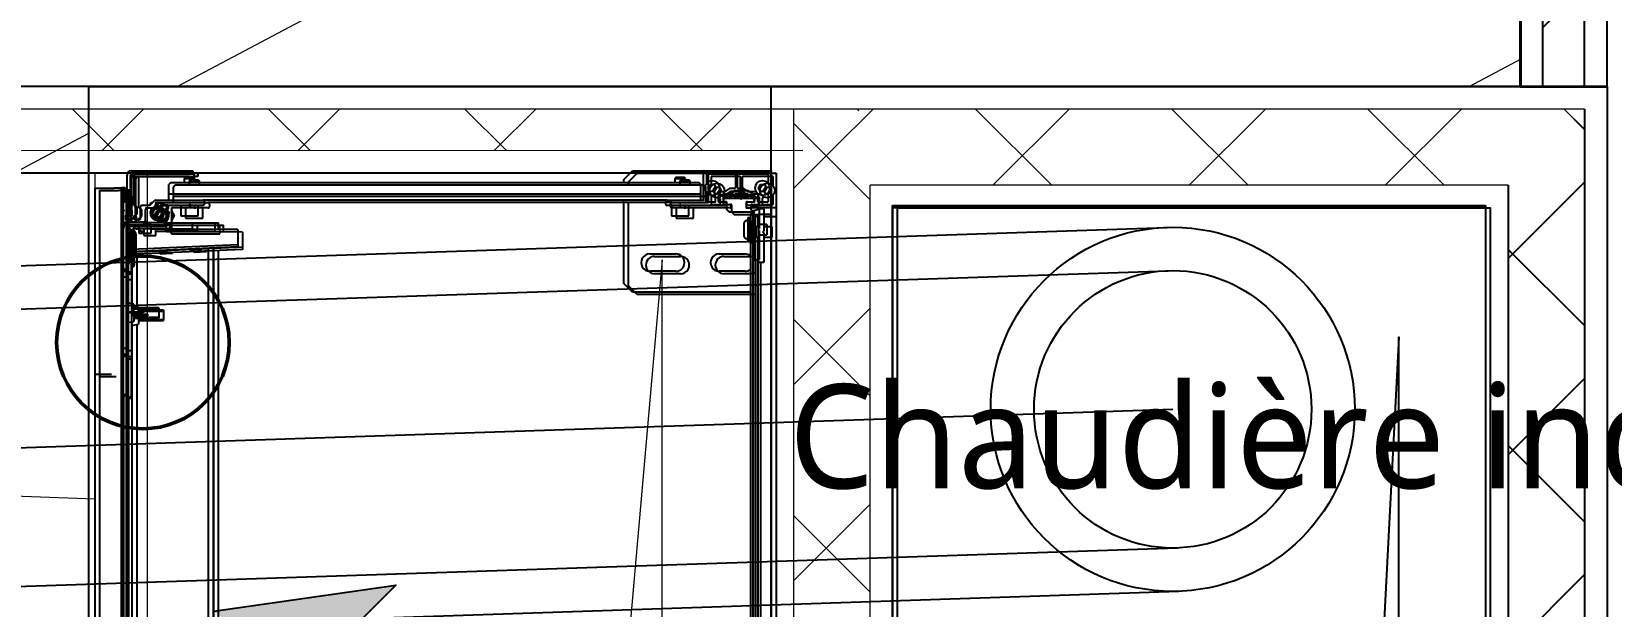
# Model space of a CAD drawing. Header units: millimetres. Extents: x 522027 to 600964, y -380282 to -298602.
# Drawn here: x 587264 to 588175, y -341481 to -341149 of the extents above; entities that cross this region are included whole.
import ezdxf

# ---------------------------------------------------------------- set-up
doc = ezdxf.new("R2010")
doc.units = ezdxf.units.MM
doc.layers.add('faux plafond', color=9, linetype='Continuous', lineweight=15)
doc.layers.add('prlm-ELEC-CFO', color=1, linetype='Continuous', lineweight=25)
for name, color, linetype in [('prlm-CHAUFF', 4, 'Continuous'), ('prlm-GT', 242, 'Continuous'), ('prlm-MOD', 64, 'Continuous')]:
    doc.layers.add(name, color=color, linetype=linetype)
doc.styles.add('prlm-chauff', font='trebucbi.ttf', dxfattribs={"height": 18})

# ---------------------------------------------------------------- blocks, each defined once
blk = doc.blocks.new('MTI900_Alu_390')
at = {"layer": 'prlm-MOD', "color": 1, "linetype": 'Continuous'}
for p, q in [((-4.475, 0), (-4.472, 0)), ((-4.475, -0.003), (-4.475, 0)), ((-4.472, 0), (-4.278, 0)), ((-4.278, 0), (-4.225, 0)), ((-4.225, 0), (4.225, 0)), ((-4.225, -0.07), (-4.225, 0)), ((-4.475, -0.387), (-4.475, -0.003)), ((-4.457, -0.191), (-4.457, -0.021)), ((-4.454, -0.018), (-4.4033, -0.018)), ((-4.395, -0.0385), (-4.375, -0.0269)), ((-4.395, -0.0615), (-4.395, -0.0385)), ((-4.375, -0.0731), (-4.395, -0.0615)), ((-4.375, -0.0269), (-4.355, -0.0385)), ((-4.355, -0.0615), (-4.375, -0.0731)), ((-4.355, -0.0385), (-4.355, -0.0615)), ((-4.353, -0.0864), (-4.353, -0.1286)), ((-4.3467, -0.018), (-4.296, -0.018)), ((-4.296, -0.077), (-4.3306, -0.077)), ((-4.293, -0.021), (-4.293, -0.074)), ((-4.275, -0.003), (-4.275, -0.137)), ((-4.27, -0.073), (-4.27, -0.0895)), ((-4.2698, -0.0905), (-4.2602, -0.1195)), ((-4.267, -0.07), (-4.14, -0.07)), ((-4.165, -0.025), (-4.105, -0.025)), ((-4.165, -0.025), (-4.165, -0.07)), ((-4.135, -0.075), (-4.14, -0.07)), ((-4.13, -0.07), (-4.135, -0.075)), ((-4.13, -0.07), (-3.963, -0.07)), ((-4.105, -0.07), (-4.105, -0.025)), ((-3.96, -0.073), (-3.96, -0.097)), ((-3.96, -0.09), (3.96, -0.09)), ((-4.373, -0.1605), (-4.373, -0.191)), ((-4.3535, -0.1303), (-4.3725, -0.1588)), ((-4.3377, -0.16), (-4.355, -0.19)), ((-4.355, -0.1659), (-4.355, -0.2341)), ((-4.3355, -0.1358), (-4.3545, -0.1642)), ((-4.33, -0.1677), (-4.3421, -0.1677)), ((-4.3377, -0.24), (-4.3377, -0.16)), ((-4.33, -0.16), (-4.3377, -0.16)), ((-4.335, -0.098), (-4.335, -0.1341)), ((-4.298, -0.095), (-4.332, -0.095)), ((-4.33, -0.195), (-4.33, -0.103)), ((-4.327, -0.1), (-4.298, -0.1)), ((-4.295, -0.137), (-4.295, -0.098)), ((-4.295, -0.137), (-4.295, -0.142)), ((-4.278, -0.14), (-4.292, -0.14)), ((-4.292, -0.145), (-4.263, -0.145)), ((-4.26, -0.142), (-4.26, -0.1205)), ((-4.235, -0.1), (-4.235, -0.24)), ((-3.963, -0.1), (-4.229, -0.1)), ((-4.225, -0.105), (-4.225, -0.1)), ((-4.225, -0.105), (-4.165, -0.105)), ((-4.225, -0.105), (-4.225, -0.12)), ((-4.225, -0.12), (-4.17, -0.12)), ((-4.203, -0.12), (-4.203, -0.125)), ((-4.203, -0.125), (-4.067, -0.125)), ((-4.203, -0.125), (-4.203, -0.135)), ((-4.203, -0.135), (-4.067, -0.135)), ((-4.165, -0.115), (-4.175, -0.125)), ((-4.1675, -0.158), (-4.1025, -0.158)), ((-4.165, -0.1), (-4.165, -0.115)), ((-4.105, -0.115), (-4.165, -0.115)), ((-4.105, -0.115), (-4.105, -0.1)), ((-4.105, -0.105), (4.105, -0.105)), ((-4.095, -0.125), (-4.105, -0.115)), ((-4.1, -0.12), (4.1, -0.12)), ((-4.067, -0.125), (-4.067, -0.12)), ((-4.067, -0.135), (-4.067, -0.125)), ((-3.995, -0.3), (-3.995, -0.15)), ((-3.895, -0.15), (-3.895, -0.3)), ((-3.775, -0.12), (-3.775, -0.8)), ((-4.457, -0.369), (-4.457, -0.209)), ((-4.376, -0.194), (-4.454, -0.194)), ((-4.454, -0.206), (-4.376, -0.206)), ((-4.373, -0.209), (-4.373, -0.2404)), ((-4.373, -0.2404), (-4.3535, -0.2697)), ((-4.355, -0.21), (-4.3377, -0.24)), ((-4.3545, -0.2358), (-4.335, -0.265)), ((-4.353, -0.2714), (-4.353, -0.3036)), ((-4.33, -0.2323), (-4.3421, -0.2323)), ((-4.3377, -0.24), (-4.33, -0.24)), ((-4.335, -0.265), (-4.335, -0.302)), ((-4.325, -0.2), (-4.33, -0.195)), ((-4.33, -0.205), (-4.325, -0.2)), ((-4.33, -0.297), (-4.33, -0.205)), ((-4.295, -0.258), (-4.295, -0.263)), ((-4.295, -0.302), (-4.295, -0.263)), ((-4.25, -0.255), (-4.292, -0.255)), ((-4.292, -0.26), (-4.278, -0.26)), ((-4.275, -0.263), (-4.275, -0.52)), ((-4.25, -0.255), (-4.235, -0.24)), ((-4.395, -0.3285), (-4.375, -0.3169)), ((-4.395, -0.3515), (-4.395, -0.3285)), ((-4.375, -0.3631), (-4.395, -0.3515)), ((-4.375, -0.3169), (-4.355, -0.3285)), ((-4.355, -0.3515), (-4.375, -0.3631)), ((-4.355, -0.3285), (-4.355, -0.3515)), ((-4.332, -0.305), (-4.298, -0.305)), ((-4.328, -0.323), (-4.296, -0.323)), ((-4.298, -0.3), (-4.327, -0.3)), ((-4.293, -0.326), (-4.293, -0.369)), ((-4.475, -0.8), (-4.475, -0.387)), ((-4.308, -0.39), (-4.472, -0.39)), ((-4.4033, -0.372), (-4.454, -0.372)), ((-4.395, -0.405), (-4.405, -0.415)), ((-4.405, -0.415), (-4.405, -3.465)), ((-4.34, -0.405), (-4.395, -0.405)), ((-4.296, -0.372), (-4.3467, -0.372)), ((-4.305, -0.405), (-4.34, -0.405)), ((-4.34, -0.405), (-4.34, -3.475)), ((-4.305, -0.6), (-4.305, -0.393)), ((-4.43, -0.495), (-4.435, -0.5)), ((-4.435, -0.5), (-4.435, -0.55)), ((-4.43, -0.555), (-4.43, -0.495)), ((-4.405, -0.495), (-4.43, -0.495)), ((-4.275, -0.52), (-4.2779, -0.5229)), ((-4.2779, -0.5271), (-4.275, -0.53)), ((-4.215, -0.475), (-4.275, -0.475)), ((-4.275, -0.53), (-4.275, -0.52)), ((-4.275, -0.53), (-4.275, -0.6)), ((-4.215, -0.575), (-4.215, -0.475)), ((-4.435, -0.55), (-4.43, -0.555)), ((-4.43, -0.555), (-4.405, -0.555)), ((-4.305, -0.6), (-4.305, -3.277)), ((-4.285, -0.61), (-4.295, -0.61)), ((-4.275, -0.575), (-4.215, -0.575)), ((-3.995, -0.7), (-3.995, -0.55)), ((-3.895, -0.55), (-3.895, -0.7)), ((-4.425, -0.85), (-4.475, -0.8)), ((-3.775, -0.8), (-3.825, -0.85)), ((-4.405, -0.85), (-4.425, -0.85)), ((-3.825, -0.85), (-4.305, -0.85)), ((-4.1351, -3.077), (-4.136, -3.497)), ((-4.1351, -3.077), (-4.05, -3.077)), ((-4.0221, -3.692), (-4.05, -3.077)), ((-4.05, -3.077), (-4.035, -3.077)), ((-4.035, -3.077), (-4.0071, -3.6913)), ((-4.175, -3.207), (-4.175, -3.187)), ((-4.1353, -3.187), (-4.175, -3.187)), ((-4.305, -3.5528), (-4.305, -3.277)), ((-4.295, -3.267), (-4.285, -3.267)), ((-4.275, -3.277), (-4.275, -3.3458)), ((-4.175, -3.337), (-4.175, -3.207)), ((-4.125, -3.207), (-4.175, -3.207)), ((-4.125, -3.487), (-4.125, -3.207)), ((-0.2775, -3.215), (-4.0287, -3.215)), ((-0.2775, -3.245), (-4.0274, -3.245)), ((-4.475, -3.355), (-4.475, -3.335)), ((-4.475, -3.335), (-4.455, -3.335)), ((-4.475, -3.69), (-4.475, -3.355)), ((-4.455, -3.355), (-4.475, -3.355)), ((-4.455, -3.335), (-4.455, -3.355)), ((-4.455, -3.69), (-4.455, -3.355)), ((-4.43, -3.325), (-4.435, -3.33)), ((-4.435, -3.33), (-4.435, -3.38)), ((-4.43, -3.385), (-4.43, -3.325)), ((-4.405, -3.325), (-4.43, -3.325)), ((-4.2759, -3.3479), (-4.2779, -3.3499)), ((-4.2779, -3.3541), (-4.2759, -3.3561)), ((-4.215, -3.305), (-4.275, -3.305)), ((-4.275, -3.3582), (-4.275, -3.3458)), ((-4.275, -3.3582), (-4.275, -3.484)), ((-4.215, -3.405), (-4.215, -3.305)), ((-4.175, -3.487), (-4.175, -3.337)), ((-4.14, -3.337), (-4.175, -3.337)), ((-4.14, -3.487), (-4.14, -3.337)), ((-4.0205, -3.2854), (-4.0255, -3.2857)), ((-4.0223, -3.3558), (-4.0173, -3.3556)), ((-4.0205, -3.2854), (-4.0173, -3.3556)), ((-4.435, -3.38), (-4.43, -3.385)), ((-4.43, -3.385), (-4.405, -3.385)), ((-4.275, -3.405), (-4.215, -3.405)), ((-4.405, -3.465), (-4.395, -3.475)), ((-4.34, -3.475), (-4.395, -3.475)), ((-4.305, -3.475), (-4.34, -3.475)), ((-4.29, -3.5066), (-4.2854, -3.504)), ((-4.29, -3.507), (-4.29, -3.549)), ((-4.274, -3.504), (-4.287, -3.504)), ((-4.287, -3.552), (-4.282, -3.552)), ((-4.279, -3.549), (-4.279, -3.545)), ((-4.276, -3.542), (-4.2729, -3.542)), ((-4.272, -3.487), (-4.178, -3.487)), ((-4.271, -3.518), (-4.271, -3.507)), ((-4.2657, -3.521), (-4.268, -3.521)), ((-4.24, -3.4778), (-4.23, -3.472)), ((-4.23, -3.472), (-4.22, -3.4778)), ((-4.195, -3.5614), (-4.195, -3.5226)), ((-4.175, -3.49), (-4.175, -3.487)), ((-4.175, -3.487), (-4.155, -3.487)), ((-4.175, -3.49), (-4.175, -3.6008)), ((-4.155, -3.497), (-4.175, -3.497)), ((-4.14, -3.487), (-4.155, -3.487)), ((-4.155, -3.487), (-4.155, -3.497)), ((-4.155, -3.702), (-4.155, -3.497)), ((-4.125, -3.487), (-4.14, -3.487)), ((-4.14, -3.577), (-4.14, -3.487)), ((-4.136, -3.497), (-4.14, -3.4972)), ((-4.0116, -3.4816), (-4.0166, -3.4819)), ((-4.0134, -3.552), (-4.0084, -3.5518)), ((-4.0116, -3.4816), (-4.0084, -3.5518)), ((-3.685, -3.532), (-3.625, -3.532)), ((-3.685, -3.532), (-3.685, -3.677)), ((-3.6789, -3.677), (-3.6789, -3.532)), ((-3.6311, -3.677), (-3.6311, -3.532)), ((-3.625, -3.677), (-3.625, -3.532)), ((-4.2769, -3.5821), (-4.3041, -3.5549)), ((-4.2906, -3.577), (-4.2906, -3.5684)), ((-4.2806, -3.5828), (-4.2906, -3.577)), ((-4.276, -3.627), (-4.276, -3.5842)), ((-4.198, -3.637), (-4.266, -3.637)), ((-4.195, -3.674), (-4.195, -3.64)), ((-4.1759, -3.6029), (-4.1829, -3.6099)), ((-4.1829, -3.6141), (-4.1759, -3.6211)), ((-4.175, -3.6232), (-4.175, -3.6008)), ((-4.175, -3.6232), (-4.175, -3.734)), ((-4.115, -3.577), (-4.155, -3.577)), ((-4.115, -3.647), (-4.115, -3.577)), ((-3.66, -3.6225), (-3.655, -3.6225)), ((-3.66, -3.6225), (-3.66, -3.6361)), ((-3.66, -3.6361), (-3.655, -3.6361)), ((-3.66, -3.6361), (-3.66, -3.717)), ((-3.655, -3.6225), (-3.655, -3.6361)), ((-3.655, -3.6361), (-3.655, -3.717)), ((-4.455, -3.682), (-4.455, -3.68)), ((-4.452, -3.677), (-4.2791, -3.677)), ((-4.215, -3.695), (-4.45, -3.695)), ((-4.215, -3.715), (-4.45, -3.715)), ((-4.2855, -3.692), (-4.445, -3.692)), ((-4.378, -3.747), (-4.378, -3.727)), ((-4.378, -3.727), (-4.298, -3.727)), ((-4.345, -3.724), (-4.345, -3.718)), ((-4.342, -3.715), (-4.2885, -3.715)), ((-4.298, -3.727), (-4.342, -3.727)), ((-4.298, -3.727), (-4.298, -3.737)), ((-4.295, -3.734), (-4.295, -3.73)), ((-4.2653, -3.69), (-4.2827, -3.69)), ((-4.2826, -3.72), (-4.2654, -3.72)), ((-4.2766, -3.6757), (-4.2679, -3.6633)), ((-4.2651, -3.7161), (-4.269, -3.72)), ((-4.2654, -3.662), (-4.2246, -3.662)), ((-4.2618, -3.7161), (-4.2651, -3.7161)), ((-4.263, -3.657), (-4.265, -3.659)), ((-4.225, -3.659), (-4.265, -3.659)), ((-4.265, -3.659), (-4.265, -3.662)), ((-4.265, -3.69), (-4.265, -3.695)), ((-4.227, -3.657), (-4.263, -3.657)), ((-4.2521, -3.692), (-4.2625, -3.692)), ((-4.2607, -3.657), (-4.2607, -3.662)), ((-4.2607, -3.69), (-4.2607, -3.695)), ((-4.2595, -3.715), (-4.231, -3.715)), ((-4.2471, -3.6871), (-4.2521, -3.692)), ((-4.2471, -3.7321), (-4.2521, -3.737)), ((-4.2414, -3.7335), (-4.2486, -3.7335)), ((-4.2379, -3.692), (-4.2429, -3.6871)), ((-4.2379, -3.737), (-4.2429, -3.7321)), ((-4.228, -3.692), (-4.2379, -3.692)), ((-4.2293, -3.657), (-4.2293, -3.662)), ((-4.2293, -3.69), (-4.2293, -3.695)), ((-4.2249, -3.7161), (-4.2287, -3.7161)), ((-4.225, -3.659), (-4.227, -3.657)), ((-4.2252, -3.69), (-4.198, -3.69)), ((-4.2251, -3.72), (-4.215, -3.72)), ((-4.225, -3.662), (-4.225, -3.659)), ((-4.225, -3.695), (-4.225, -3.69)), ((-4.221, -3.72), (-4.2249, -3.7161)), ((-4.2221, -3.6633), (-4.2134, -3.6757)), ((-4.215, -3.715), (-4.215, -3.695)), ((-4.215, -3.695), (-4.195, -3.695)), ((-4.195, -3.715), (-4.215, -3.715)), ((-4.215, -3.72), (-4.215, -3.722)), ((-4.212, -3.725), (-4.198, -3.725)), ((-4.2109, -3.677), (-4.198, -3.677)), ((-4.195, -3.722), (-4.195, -3.693)), ((-4.175, -3.737), (-4.175, -3.734)), ((-4.165, -3.737), (-4.165, -3.7265)), ((-4.155, -3.647), (-4.115, -3.647)), ((-4.14, -3.6567), (-4.14, -3.647)), ((-3.9067, -3.717), (-4.14, -3.717)), ((-4.135, -3.717), (-4.135, -3.712)), ((-4.105, -3.712), (-4.135, -3.712)), ((-4.125, -3.692), (-4.0221, -3.692)), ((-4.125, -3.702), (-4.125, -3.692)), ((-4.125, -3.702), (-4.105, -3.702)), ((-4.105, -3.702), (-3.965, -3.702)), ((-4.105, -3.702), (-4.105, -3.712)), ((-4.105, -3.712), (-4.105, -3.717)), ((-3.965, -3.712), (-4.105, -3.712)), ((-4.0071, -3.6913), (-4.0221, -3.692)), ((-4.022, -3.6925), (-4.0221, -3.692)), ((-3.7066, -3.685), (-4.0074, -3.685)), ((-4.0071, -3.6913), (-4.007, -3.6925)), ((-3.965, -3.702), (-3.945, -3.702)), ((-3.965, -3.702), (-3.965, -3.712)), ((-3.965, -3.717), (-3.965, -3.712)), ((-3.935, -3.712), (-3.965, -3.712)), ((-3.935, -3.712), (-3.935, -3.717)), ((-3.935, -3.715), (-3.7126, -3.715)), ((-3.9067, -3.737), (-3.9067, -3.717)), ((-3.9067, -3.717), (-3.8932, -3.717)), ((-3.8932, -3.717), (-3.86, -3.717)), ((-3.8932, -3.717), (-3.8932, -3.737)), ((-3.86, -3.717), (-3.45, -3.717)), ((-3.86, -3.717), (-3.86, -3.737)), ((-3.705, -3.677), (-3.713, -3.717)), ((-3.66, -3.677), (-3.705, -3.677)), ((-3.655, -3.677), (-3.605, -3.677)), ((-3.597, -3.717), (-3.605, -3.677)), ((-0.26, -3.685), (-3.6034, -3.685)), ((-3.5974, -3.715), (-0.25, -3.715)), ((-3.45, -3.717), (-3.45, -3.737)), ((-3.45, -3.717), (-3.4168, -3.717)), ((-3.4168, -3.737), (-3.4168, -3.717)), ((-3.4168, -3.717), (-3.4033, -3.717)), ((-3.185, -3.717), (-3.4033, -3.717)), ((-3.4033, -3.717), (-3.4033, -3.737)), ((-3.185, -3.717), (-3.175, -3.717)), ((-3.185, -3.737), (-3.185, -3.717)), ((-3.175, -3.717), (-3.175, -3.737)), ((-3.175, -3.735), (-0.2433, -3.735)), ((-4.375, -3.747), (-4.378, -3.747)), ((-4.375, -3.737), (4.375, -3.737)), ((-4.375, -3.747), (-4.375, -3.737)), ((4.375, -3.747), (-4.375, -3.747)), ((-4.375, -3.747), (-4.375, -3.792)), ((-4.375, -3.902), (-4.375, -3.792)), ((-4.375, -3.902), (4.375, -3.902))]:
    blk.add_line(p, q, dxfattribs=at)
at = {"layer": 'prlm-MOD', "color": 1, "ltscale": 50}
blk.add_lwpolyline([(-3.3, -3.8058), (-3.3, -3.902)], dxfattribs=at)
at = {"layer": 'prlm-MOD', "color": 1, "linetype": 'Continuous'}
for centre, radius in [((-4.375, -0.05), 0.0425), ((-4.375, -0.34), 0.0425), ((-4.23, -3.542), 0.035), ((-4.23, -3.542), 0.03), ((-4.23, -3.542), 0.025)]:
    blk.add_circle(centre, radius, dxfattribs=at)
for centre, radius, start, end in [((-4.472, -0.003), 0.003, 90, 180), ((-4.278, -0.003), 0.003, 0, 90), ((-4.454, -0.021), 0.003, 90, 180), ((-4.4033, -0.021), 0.003, 84.51824, 90), ((-4.3467, -0.021), 0.003, 90, 95.48174), ((-4.3306, -0.067), 0.01, 213.6525, 270), ((-4.296, -0.021), 0.003, 0, 90), ((-4.296, -0.074), 0.003, 270, 0), ((-4.267, -0.073), 0.003, 90, 180), ((-4.267, -0.0895), 0.003, 180, 198.43495), ((-3.963, -0.073), 0.003, 0, 90), ((-4.37, -0.1605), 0.003, 146.30993, 180), ((-4.352, -0.1659), 0.003, 146.30993, 180), ((-4.356, -0.1286), 0.003, 326.30993, 0), ((-4.338, -0.1341), 0.003, 326.30993, 0), ((-4.332, -0.098), 0.003, 90, 180), ((-4.327, -0.103), 0.003, 90, 180), ((-4.298, -0.098), 0.003, 0, 90), ((-4.298, -0.103), 0.003, 0, 90), ((-4.292, -0.137), 0.003, 180, 270), ((-4.292, -0.142), 0.003, 180, 270), ((-4.278, -0.137), 0.003, 270, 0), ((-4.263, -0.142), 0.003, 270, 0), ((-4.263, -0.1205), 0.003, 0, 18.43495), ((-4.232, -0.1), 0.003, 0, 180), ((-4.1675, -0.138), 0.02, 171.37307, 270), ((-4.1675, -0.133), 0.02, 185.73917, 187.18076), ((-4.1025, -0.138), 0.02, 270, 8.62693), ((-4.1025, -0.133), 0.02, 352.81924, 354.26083), ((-3.945, -0.15), 0.05, 143.1301, 180), ((-3.963, -0.097), 0.003, 270, 0), ((-3.945, -0.15), 0.05, 0, 36.8699), ((-4.454, -0.191), 0.003, 180, 270), ((-4.454, -0.209), 0.003, 90, 180), ((-4.376, -0.191), 0.003, 270, 0), ((-4.376, -0.209), 0.003, 0, 90), ((-4.352, -0.2341), 0.003, 180, 213.69007), ((-4.356, -0.2714), 0.003, 0, 33.69007), ((-4.292, -0.258), 0.003, 90, 180), ((-4.292, -0.263), 0.003, 90, 180), ((-4.278, -0.263), 0.003, 0, 90), ((-4.332, -0.302), 0.003, 180, 270), ((-4.328, -0.333), 0.01, 90, 133.85099), ((-4.327, -0.297), 0.003, 180, 270), ((-4.298, -0.297), 0.003, 270, 0), ((-4.298, -0.302), 0.003, 270, 0), ((-4.296, -0.326), 0.003, 0, 90), ((-3.945, -0.3), 0.05, 180, 0), ((-4.472, -0.387), 0.003, 180, 270), ((-4.454, -0.369), 0.003, 180, 270), ((-4.4033, -0.369), 0.003, 270, 275.48179), ((-4.3467, -0.369), 0.003, 264.51823, 270), ((-4.308, -0.393), 0.003, 0, 90), ((-4.296, -0.369), 0.003, 270, 0), ((-4.2758, -0.525), 0.003, 135, 225), ((-3.945, -0.55), 0.05, 0, 180), ((-4.295, -0.6), 0.01, 180, 270), ((-4.285, -0.6), 0.01, 270, 0), ((-3.945, -0.7), 0.05, 180, 0), ((-4.295, -3.277), 0.01, 90, 180), ((-4.285, -3.277), 0.01, 0, 90), ((-4.2758, -3.352), 0.003, 135, 225), ((-4.278, -3.3458), 0.003, 315, 0), ((-4.278, -3.3582), 0.003, 0, 45), ((-4.302, -3.5528), 0.003, 180, 225), ((-4.287, -3.507), 0.003, 90, 180), ((-4.23, -3.542), 0.06, 140.70352, 188.509), ((-4.23, -3.542), 0.065, 144.22418, 157.38014), ((-4.287, -3.549), 0.003, 180, 270), ((-4.282, -3.549), 0.003, 270, 0), ((-4.276, -3.545), 0.003, 90, 180), ((-4.272, -3.484), 0.003, 180, 270), ((-4.274, -3.507), 0.003, 0, 90), ((-4.2729, -3.545), 0.003, 4.00063, 90), ((-4.268, -3.518), 0.003, 180, 270), ((-4.23, -3.542), 0.04, 146.07277, 184.00063), ((-4.23, -3.542), 0.04, 184.00063, 146.07277), ((-4.2657, -3.518), 0.003, 270, 326.07277), ((-4.23, -3.542), 0.065, 57.79577, 122.20423), ((-4.23, -3.542), 0.06, 66.44354, 113.55646), ((-4.178, -3.49), 0.003, 0, 90), ((-4.23, -3.542), 0.065, 206.16198, 224.95254), ((-4.279, -3.5842), 0.003, 0, 45), ((-4.266, -3.627), 0.01, 180, 270), ((-4.198, -3.64), 0.003, 0, 90), ((-4.1808, -3.612), 0.003, 135, 225), ((-4.178, -3.6008), 0.003, 315, 0), ((-4.178, -3.6232), 0.003, 0, 45), ((-4.45, -3.69), 0.025, 180, 270), ((-4.452, -3.68), 0.003, 90, 180), ((-4.445, -3.682), 0.01, 180, 270), ((-4.45, -3.69), 0.005, 180, 270), ((-4.342, -3.718), 0.003, 90, 180), ((-4.342, -3.724), 0.003, 180, 270), ((-4.298, -3.73), 0.003, 0, 90), ((-4.292, -3.734), 0.003, 180, 270), ((-4.2885, -3.718), 0.003, 9.59407, 90), ((-4.2827, -3.693), 0.003, 90, 160.52878), ((-4.2826, -3.717), 0.003, 189.59407, 270), ((-4.2791, -3.674), 0.003, 270, 325.00798), ((-4.2654, -3.665), 0.003, 90, 145.00798), ((-4.2654, -3.717), 0.003, 270, 350.40593), ((-4.2653, -3.693), 0.003, 19.47122, 90), ((-4.275, -3.715), 0.01, 353.93882, 0), ((-4.2595, -3.718), 0.003, 90, 170.40593), ((-4.245, -3.6892), 0.003, 45, 135), ((-4.245, -3.7342), 0.003, 45, 135), ((-4.231, -3.718), 0.003, 9.59407, 90), ((-4.2252, -3.693), 0.003, 90, 160.52878), ((-4.2251, -3.717), 0.003, 189.59407, 270), ((-4.215, -3.715), 0.01, 180, 186.06118), ((-4.2246, -3.665), 0.003, 34.99202, 90), ((-4.212, -3.722), 0.003, 180, 270), ((-4.2109, -3.674), 0.003, 214.99202, 270), ((-4.198, -3.674), 0.003, 270, 0), ((-4.198, -3.693), 0.003, 0, 90), ((-4.198, -3.722), 0.003, 270, 0), ((-4.178, -3.734), 0.003, 270, 0), ((-4.14, -3.702), 0.035, 180, 270), ((-4.1151, -3.7104), 0.05, 129.88406, 142.91394), ((-4.14, -3.702), 0.015, 180, 270), ((-4.16, -3.6567), 0.02, 309.88406, 0), ((-4.125, -3.712), 0.02, 90, 192.41205), ((-4.125, -3.712), 0.01, 90, 180), ((-3.997, -3.692), 0.01, 182.60256, 270), ((-3.945, -3.712), 0.01, 0, 90)]:
    blk.add_arc(centre, radius, start, end, dxfattribs=at)
for centre, major_axis, ratio, start_param, end_param in [((-4.022, -3.6931), (0.015, 0.0007), 0.045361, 0, 1.568734), ((-3.997, -3.692), (0.025, 0), 0.4, 3.187016, 4.712389)]:
    blk.add_ellipse(centre, major_axis=major_axis, ratio=ratio, start_param=start_param, end_param=end_param, dxfattribs=at)
blk = doc.blocks.new('xi.uta')
at = {"layer": 'prlm-ELEC-CFO', "lineweight": 5}
blk.add_hatch(color=0, dxfattribs=at).paths.add_polyline_path([(-3, 6), (-0.103, 3.699), (0, 0), (7.5, 7.5)])
at = {"layer": 'prlm-ELEC-CFO', "color": 0}
for points in [[(-3, 6), (7.5, 7.5), (0, 0)], [(0.955, 4.227), (-7.5, 0), (7.5, -5.5), (-7.5, -5.5), (-7.5, -7.5), (7.5, -7.5)]]:
    blk.add_lwpolyline(points, dxfattribs=at)

msp = doc.modelspace()

# ---------------------------------------------------------------- hatches: boundary and pattern name
h = msp.add_hatch()
h.set_pattern_fill('02_ISOLANT', color=256, scale=10, angle=89.99999, style=0, pattern_type=2)
h.set_pattern_definition([(134.999993, (505019.33, 142779.7), (-56.568549, -56.568536), []), (224.999993, (505019.33, 142779.7), (-56.568536, 56.568549), [])])
h.paths.add_polyline_path([(588135.87, -341181.04), (588159.87, -341181.04), (588159.87, -340510.62), (588135.87, -340510.62)])
at = {"linetype": 'Continuous', "lineweight": 5, "true_color": 0x808080}
h = msp.add_hatch(dxfattribs=at)
h.set_pattern_fill('02_ISOLANT', color=8, scale=10, angle=-179.99548, style=0, pattern_type=2)
h.set_pattern_definition([(225.004523, (505019.33, 142779.7), (56.573008, -56.564077), []), (315.004523, (505019.33, 142779.7), (-56.564077, -56.573008), [])])
h.paths.add_polyline_path([(587709.07, -341217.71), (587742.67, -341193.71), (585944.87, -341193.85), (585968.87, -341217.85)])
h = msp.add_hatch(dxfattribs=at)
h.set_pattern_fill('02_ISOLANT', color=8, scale=10, angle=-180.00001, style=0, pattern_type=2)
h.set_pattern_definition([(224.999993, (505019.33, 142779.7), (56.568536, -56.568549), []), (314.999993, (505019.33, 142779.7), (-56.568549, -56.568536), [])])
h.paths.add_polyline_path([(588115.87, -341237.71), (588159.87, -341193.71), (587703.87, -341193.71), (587747.87, -341237.71)])
h = msp.add_hatch(dxfattribs=at)
h.set_pattern_fill('02_ISOLANT', color=8, scale=10, angle=89.99999, style=0, pattern_type=2)
h.set_pattern_definition([(134.999993, (505019.33, 142779.7), (-56.568549, -56.568536), []), (224.999993, (505019.33, 142779.7), (-56.568536, 56.568549), [])])
h.paths.add_polyline_path([(587703.87, -342138.68), (587747.87, -342182.68), (587747.87, -341237.71), (587703.87, -341193.71)])
h = msp.add_hatch()
h.set_pattern_fill('02_ISOLANT', color=256, scale=10, angle=-90.00001, style=0, pattern_type=2)
h.set_pattern_definition([(314.999993, (505019.33, 142779.7), (56.568549, 56.568536), []), (44.999993, (505019.33, 142779.7), (56.568536, -56.568549), [])])
h.paths.add_polyline_path([(588159.87, -341193.71), (588115.87, -341237.71), (588115.87, -343326.17), (588159.87, -343282.17)])
h = msp.add_hatch(dxfattribs=at)
h.set_pattern_fill('02_ISOLANT', color=8, scale=10, angle=-90.00001, style=0, pattern_type=2)
h.set_pattern_definition([(314.999993, (505019.33, 142779.7), (56.568549, 56.568536), []), (44.999993, (505019.33, 142779.7), (56.568536, -56.568549), [])])
h.paths.add_polyline_path([(588159.87, -341193.71), (588115.87, -341237.71), (588115.87, -342645.68), (588159.87, -342645.68)])
at = {"layer": 'faux plafond'}
h = msp.add_hatch(dxfattribs=at)
h.set_pattern_fill('BA 13', color=9, scale=10, angle=-10.7236, style=0, pattern_type=2)
h.set_pattern_definition([(207.93621, (505019.33, 142779.7), (-142.2261, 319.79952), [])])
h.paths.add_polyline_path([(584443.93, -340053.62), (582793.58, -340053.61), (582793.97, -340873.61), (582243.98, -340875.11), (582243.62, -342635.82), (587297.22, -342635.82), (587297.22, -341180.71), (588123.45, -341180.71), (588123.45, -340510.62), (584494.4, -340510.59), (584493.95, -341011.53), (584444.55, -341011.52)])
h.paths.add_polyline_path([(584444.01, -341981.19), (584443.98, -341881.52), (584494.03, -341881.53), (584493.97, -341981.21)])
h.paths.add_polyline_path([(585931.87, -340510.63), (585932.02, -341679.18), (585981.71, -341679.18), (585981.55, -340510.63)])

# ---------------------------------------------------------------- linework, layer by layer
for p, q in [((588122.87, -341181.04), (588122.87, -340510.62)), ((588122.87, -341181.04), (588122.87, -340510.62)), ((588135.87, -341181.04), (588135.87, -340510.62)), ((588135.87, -341181.04), (588135.87, -340510.62)), ((588159.87, -341181.04), (588159.87, -340510.62)), ((588159.87, -341181.04), (588159.87, -340510.62)), ((588172.87, -341181.04), (588172.87, -340510.62)), ((588172.87, -341181.04), (588122.87, -341181.04)), ((588172.87, -341180.71), (588172.87, -343269.17)), ((588172.87, -341180.71), (588172.87, -343269.17)), ((588159.87, -341193.71), (588159.87, -343282.17)), ((588159.87, -341193.71), (588159.87, -343282.17)), ((588115.87, -341237.71), (588115.87, -343326.17)), ((588115.87, -341237.71), (588115.87, -343326.17)), ((588102.87, -341250.71), (588102.87, -343339.17))]:
    msp.add_line(p, q)
at = {"color": 7, "linetype": 'Continuous', "lineweight": 25}
for p, q in [((587760.87, -341180.71), (585931.87, -341180.85)), ((588172.87, -341180.71), (587690.87, -341180.71)), ((587690.87, -342125.68), (587690.87, -341180.71)), ((588172.87, -341180.71), (588172.87, -342645.68)), ((587690.87, -341230.71), (585981.87, -341230.85)), ((588102.87, -341250.71), (587760.87, -341250.71)), ((587760.87, -342195.68), (587760.87, -341250.71)), ((588102.87, -341250.71), (588102.87, -342645.68))]:
    msp.add_line(p, q, dxfattribs=at)
at = {"color": 7, "linetype": 'Continuous', "lineweight": 5}
for p, q in [((587690.87, -342125.68), (587690.87, -341180.71)), ((588172.87, -341180.71), (588010.96, -341180.71)), ((588172.87, -342645.68), (588172.87, -341180.71)), ((588172.87, -341180.71), (588172.87, -342645.68)), ((587742.67, -341193.71), (585944.87, -341193.85)), ((587742.67, -341193.71), (585944.87, -341193.85)), ((588159.87, -341193.71), (587703.87, -341193.71)), ((588159.87, -341193.71), (587703.87, -341193.71)), ((587703.87, -342138.68), (587703.87, -341193.71)), ((587703.87, -342138.68), (587703.87, -341193.71)), ((588159.87, -341193.71), (588159.87, -342645.68)), ((588159.87, -341193.71), (588159.87, -342645.68)), ((587709.07, -341217.71), (585968.87, -341217.85)), ((587709.07, -341217.71), (585968.87, -341217.85)), ((587690.87, -341230.71), (585981.87, -341230.85)), ((588115.87, -341237.71), (587747.87, -341237.71)), ((588115.87, -341237.71), (587747.87, -341237.71)), ((587747.87, -342182.68), (587747.87, -341237.71)), ((587747.87, -342182.68), (587747.87, -341237.71)), ((588115.87, -341237.71), (588115.87, -342645.68)), ((588115.87, -341237.71), (588115.87, -342645.68)), ((588102.87, -341250.71), (587760.87, -341250.71)), ((588102.87, -341250.71), (588010.96, -341250.71)), ((588102.87, -342645.68), (588102.87, -341250.71))]:
    msp.add_line(p, q, dxfattribs=at)
at = {"ltscale": 50.8, "flags": 128}
msp.add_lwpolyline([(584443.93, -340053.62), (582793.58, -340053.61), (582793.97, -340873.61), (582243.98, -340875.11), (582243.62, -342635.82), (587297.22, -342635.82), (587297.22, -341180.71), (588123.45, -341180.71), (588123.45, -340510.62), (584494.4, -340510.59), (584493.95, -341011.53), (584444.55, -341011.52)], close=True, dxfattribs=at)
at = {"color": 7, "linetype": 'Continuous', "lineweight": 13, "flags": 128}
for points in [[(587300.87, -341230.71), (587330.87, -341230.71), (587330.87, -342125.68), (587300.87, -342125.68)], [(587395.15, -342075.68), (587627.88, -342075.68), (587627.88, -341280.71), (587564.41, -342002.68)]]:
    msp.add_lwpolyline(points, close=True, dxfattribs=at)
at = {"flags": 128}
msp.add_lwpolyline([(587609.28, -343181.92), (588052.87, -343181.92), (588052.87, -341325.31), (587961.7, -343081.22)], close=True, dxfattribs=at)
at = {"color": 7, "linetype": 'Continuous', "lineweight": 13, "flags": 128}
msp.add_lwpolyline([(587300.9, -341755.82), (587300.76, -341418.72), (586992.46, -341407.45, 0.116334), (586865.67, -341432.8, 0.116144), (586763.6, -341512.05, 0.147727), (586740.83, -341587.55, 0.147725), (586763.62, -341662.87), (586763.67, -341662.95, 0.11673), (586865.8, -341742.1, 0.115952), (586992.61, -341767.45)], format="xyb", close=True, dxfattribs=at)
at = {"layer": 'prlm-CHAUFF'}
for p, q in [((585655.31, -341337.33), (587918.92, -341261.96)), ((585656.14, -341362.32), (587919.75, -341286.94)), ((585658.8, -341442.27), (587922.41, -341366.9)), ((585661.46, -341522.23), (587925.08, -341446.86)), ((585662.3, -341547.22), (587925.91, -341471.84))]:
    msp.add_line(p, q, dxfattribs=at)
for radius in [105, 80]:
    msp.add_circle((587922.41, -341366.9), radius, dxfattribs=at)
at = {"layer": 'prlm-ELEC-CFO', "lineweight": 50}
msp.add_circle((587328.42, -341328.35), 49.76, dxfattribs=at)
at = {"layer": 'prlm-GT'}
for p, q in [((587760.8, -341249.28), (588102.8, -341249.28)), ((587760.8, -342194.24), (587760.8, -341249.28)), ((588102.8, -341249.28), (588102.8, -343337.74))]:
    msp.add_line(p, q, dxfattribs=at)
msp.add_lwpolyline([(587763.57, -341250.71), (588105.57, -341250.71), (588105.57, -343339.17), (587496.98, -343339.17), (587496.98, -342629.17), (587373.57, -342629.16), (587373.57, -342195.67), (587763.57, -342195.67)], close=True, dxfattribs=at)
at = {"layer": 'prlm-MOD'}
for p, q in [((587321.8, -341229.28), (587355.3, -341229.28)), ((587321.8, -341231.28), (587355.3, -341231.28)), ((587322.6, -341231.28), (587322.8, -341231.28)), ((587323.1, -341231.58), (587323.1, -341248.87)), ((587355.3, -341231.28), (587355.3, -341229.28)), ((587355.3, -341229.28), (587357.3, -341229.28)), ((587357.3, -341231.28), (587355.3, -341231.28)), ((587357.3, -341229.28), (587357.3, -341231.28)), ((587605.8, -341234.28), (587610.8, -341229.28)), ((587610.8, -341229.28), (587652.1, -341229.28)), ((587651.8, -341245.98), (587651.8, -341229.58)), ((587652.1, -341229.28), (587690.5, -341229.28)), ((587653.6, -341236.45), (587653.6, -341231.38)), ((587653.9, -341231.08), (587669.9, -341231.08)), ((587670.2, -341231.38), (587670.2, -341239.18)), ((587671.4, -341239.18), (587671.4, -341231.38)), ((587671.7, -341231.08), (587688.7, -341231.08)), ((587689, -341231.38), (587689, -341236.45)), ((587690.5, -341229.28), (587690.8, -341229.28)), ((587690.8, -341229.28), (587690.8, -341229.58)), ((587690.8, -341229.58), (587690.8, -341248.98)), ((587300.6, -341239.28), (587311.6, -341239.28)), ((587300.6, -341239.28), (587300.6, -342114.28)), ((587316.1, -341239.28), (587311.6, -341239.28)), ((587316.1, -341238.98), (587318.1, -341238.98)), ((587316.1, -341239.28), (587316.1, -341238.98)), ((587316.1, -341239.28), (587317.1, -341239.28)), ((587316.1, -342114.28), (587316.1, -341239.28)), ((587317.1, -341239.28), (587317.1, -342114.28)), ((587318.1, -341238.98), (587318.1, -341246.98)), ((587319.3, -341255.28), (587319.3, -341231.78)), ((587321.3, -341255.28), (587321.3, -341231.78)), ((587321.6, -341248.23), (587321.6, -341232.28)), ((587344.3, -341236.28), (587343.3, -341237.28)), ((587343.3, -341242.78), (587343.3, -341237.28)), ((587649.3, -341236.28), (587344.3, -341236.28)), ((587352.8, -341233.28), (587352.3, -341233.78)), ((587352.3, -341233.78), (587358.31, -341233.78)), ((587352.3, -341233.78), (587352.3, -341236.28)), ((587357.81, -341233.28), (587352.8, -341233.28)), ((587358.31, -341233.78), (587357.81, -341233.28)), ((587358.31, -341236.28), (587358.31, -341233.78)), ((587605.8, -341236.28), (587605.8, -341234.28)), ((587635.8, -341233.28), (587635.3, -341233.78)), ((587635.3, -341233.78), (587641.31, -341233.78)), ((587635.3, -341233.78), (587635.3, -341236.28)), ((587640.81, -341233.28), (587635.8, -341233.28)), ((587641.31, -341233.78), (587640.81, -341233.28)), ((587641.31, -341236.28), (587641.31, -341233.78)), ((587650.3, -341237.28), (587649.3, -341236.28)), ((587650.3, -341242.78), (587650.3, -341237.28)), ((587654.5, -341239.28), (587655.65, -341237.28)), ((587655.65, -341241.28), (587654.5, -341239.28)), ((587655.65, -341237.28), (587657.96, -341237.28)), ((587657.96, -341237.28), (587659.11, -341239.28)), ((587659.11, -341239.28), (587657.96, -341241.28)), ((587666.76, -341239.48), (587663.84, -341241.43)), ((587669.9, -341239.48), (587666.76, -341239.48)), ((587674.76, -341239.48), (587671.7, -341239.48)), ((587677.77, -341241.43), (587674.93, -341239.53)), ((587683.5, -341239.28), (587684.65, -341237.28)), ((587684.65, -341241.28), (587683.5, -341239.28)), ((587684.65, -341237.28), (587686.96, -341237.28)), ((587686.96, -341237.28), (587688.11, -341239.28)), ((587688.11, -341239.28), (587686.96, -341241.28)), ((587318.1, -341246.98), (587317.1, -341246.98)), ((587317.4, -341247.28), (587317.8, -341247.28)), ((587318.1, -341246.98), (587318.1, -341242.58)), ((587318.4, -341242.28), (587319, -341242.28)), ((587318.8, -341248.52), (587318.8, -341250.24)), ((587319.2, -341250.27), (587318.8, -341249.88)), ((587319.3, -341242.58), (587319.3, -341247.93)), ((587321.8, -341250.25), (587321.8, -341248.51)), ((587323.23, -341249.12), (587324.48, -341249.99)), ((587328.1, -341249.18), (587332.38, -341249.18)), ((587332.53, -341248.72), (587333.1, -341247.72)), ((587332.59, -341249.09), (587335.32, -341246.37)), ((587333.1, -341247.72), (587333.97, -341247.72)), ((587335.53, -341246.28), (587363.1, -341246.28)), ((587335.6, -341248.08), (587335.6, -341248.58)), ((587340.1, -341247.78), (587335.9, -341247.78)), ((587335.9, -341248.88), (587336.3, -341248.88)), ((587336.6, -341249.18), (587336.6, -341249.49)), ((587339, -341249.68), (587340.1, -341249.68)), ((587340.14, -341247.78), (587340.4, -341248.24)), ((587340.4, -341249.38), (587340.4, -341248.08)), ((587342.1, -341249.58), (587342.1, -341258.98)), ((587354.98, -341249.28), (587342.4, -341249.28)), ((587343.3, -341246.28), (587343.3, -341242.78)), ((587650.3, -341242.78), (587343.3, -341242.78)), ((587350.3, -341249.28), (587350.3, -341255.28)), ((587354.98, -341249.28), (587356.23, -341249.28)), ((587355.39, -341248.99), (587355.19, -341249.19)), ((587356.02, -341249.19), (587355.82, -341248.99)), ((587363.1, -341249.28), (587356.23, -341249.28)), ((587360.3, -341255.28), (587360.3, -341249.28)), ((587630.8, -341246.28), (587363.1, -341246.28)), ((587364.1, -341247.28), (587364.1, -341248.28)), ((587605.8, -341294.28), (587605.8, -341246.28)), ((587629.8, -341248.28), (587629.8, -341247.28)), ((587630.8, -341246.28), (587651.5, -341246.28)), ((587637.8, -341249.28), (587630.8, -341249.28)), ((587633.3, -341249.28), (587633.3, -341255.28)), ((587638.09, -341248.99), (587637.8, -341249.28)), ((587637.8, -341249.28), (587638.8, -341249.28)), ((587638.8, -341249.28), (587638.52, -341248.99)), ((587664.5, -341249.28), (587638.8, -341249.28)), ((587643.3, -341255.28), (587643.3, -341249.28)), ((587650.3, -341246.28), (587650.3, -341242.78)), ((587653.6, -341247.18), (587653.6, -341242.11)), ((587658.2, -341247.48), (587653.9, -341247.48)), ((587657.96, -341241.28), (587655.65, -341241.28)), ((587658.5, -341243.98), (587658.5, -341247.18)), ((587660.3, -341243.58), (587660.3, -341246.98)), ((587663.67, -341241.48), (587660.44, -341241.48)), ((587664.3, -341243.28), (587660.6, -341243.28)), ((587660.6, -341247.28), (587664.5, -341247.28)), ((587660.8, -341246.98), (587660.8, -341244.08)), ((587661.1, -341243.78), (587670.3, -341243.78)), ((587667.23, -341241.33), (587664.3, -341243.28)), ((587665, -341247.28), (587664.5, -341247.28)), ((587664.8, -341247.58), (587664.8, -341248.98)), ((587665.3, -341251.78), (587665.3, -341247.58)), ((587669.8, -341241.28), (587666.8, -341243.01)), ((587666.8, -341243.01), (587674.8, -341243.01)), ((587666.8, -341243.01), (587666.8, -341243.78)), ((587674.21, -341241.28), (587667.4, -341241.28)), ((587667.57, -341243.78), (587667.57, -341242.57)), ((587670.3, -341243.78), (587670.8, -341244.28)), ((587670.8, -341244.28), (587671.3, -341243.78)), ((587671.3, -341243.78), (587680.5, -341243.78)), ((587674.8, -341243.01), (587671.8, -341241.28)), ((587674.04, -341243.78), (587674.04, -341242.57)), ((587677.23, -341243.23), (587674.38, -341241.33)), ((587674.8, -341243.78), (587674.8, -341243.01)), ((587676.3, -341247.58), (587676.3, -341250.48)), ((587677.1, -341247.28), (587676.6, -341247.28)), ((587676.8, -341248.98), (587676.8, -341247.58)), ((587677.1, -341247.28), (587681, -341247.28)), ((587690.5, -341249.28), (587677.1, -341249.28)), ((587681, -341243.28), (587677.4, -341243.28)), ((587682.17, -341241.48), (587677.94, -341241.48)), ((587681.76, -341249.8), (587678.85, -341250.76)), ((587680.8, -341244.08), (587680.8, -341246.98)), ((587681.3, -341246.98), (587681.3, -341243.58)), ((587683.5, -341249.78), (587681.85, -341249.78)), ((587683.1, -341247.18), (587683.1, -341243.72)), ((587688.7, -341247.48), (587683.4, -341247.48)), ((587686.96, -341241.28), (587684.65, -341241.28)), ((587689, -341242.11), (587689, -341247.18)), ((587690.8, -341248.98), (587690.8, -341254.28)), ((587317.6, -341252.07), (587317.1, -341251.57)), ((587317.1, -341252.99), (587317.6, -341252.49)), ((587317.45, -341252.64), (587317.45, -341251.92)), ((587318.3, -341255.58), (587318.3, -341256.98)), ((587318.8, -341255.28), (587318.6, -341255.28)), ((587318.6, -341257.28), (587321.5, -341257.28)), ((587318.8, -341254.27), (587318.8, -341255.28)), ((587318.8, -341254.68), (587319.2, -341254.29)), ((587319.2, -341250.6), (587319.2, -341250.27)), ((587319.2, -341254.29), (587319.2, -341253.91)), ((587319.3, -341250.83), (587319.3, -341253.68)), ((587319.3, -341255.28), (587321.3, -341255.28)), ((587319.3, -341257.28), (587319.3, -341255.28)), ((587321.8, -341250.28), (587321.3, -341250.28)), ((587321.8, -341250.71), (587321.3, -341250.71)), ((587321.8, -341253.85), (587321.3, -341253.85)), ((587321.3, -341254.28), (587321.8, -341254.28)), ((587321.3, -341255.28), (587321.3, -341257.28)), ((587321.6, -341251.57), (587321.6, -341250.53)), ((587322.1, -341252.07), (587321.6, -341251.57)), ((587321.6, -341252.99), (587322.1, -341252.49)), ((587321.6, -341253.98), (587321.6, -341252.99)), ((587321.8, -341254.26), (587321.8, -341256.98)), ((587323.1, -341255.69), (587323.1, -341256.98)), ((587324.48, -341254.57), (587323.23, -341255.44)), ((587323.4, -341257.28), (587326.8, -341257.28)), ((587324.6, -341250.24), (587324.6, -341254.32)), ((587324.9, -341250.28), (587324.6, -341250.28)), ((587325.1, -341250.71), (587324.6, -341250.71)), ((587325.1, -341253.85), (587324.6, -341253.85)), ((587324.6, -341254.28), (587324.9, -341254.28)), ((587324.9, -341254.28), (587324.9, -341250.28)), ((587325.1, -341250.48), (587324.9, -341250.28)), ((587324.9, -341254.28), (587325.1, -341254.08)), ((587325.1, -341254.08), (587325.1, -341250.48)), ((587327.1, -341256.98), (587327.1, -341250.18)), ((587329.39, -341258.49), (587328.69, -341259.19)), ((587330.52, -341259.19), (587329.82, -341258.49)), ((587334.67, -341257.28), (587338.54, -341257.28)), ((587338.7, -341250.21), (587338.7, -341249.98)), ((587343.03, -341252.78), (587343.6, -341253.78)), ((587343.6, -341253.78), (587343.03, -341254.78)), ((587350.3, -341255.28), (587360.3, -341255.28)), ((587633.3, -341255.28), (587643.3, -341255.28)), ((587665.3, -341251.78), (587666.8, -341253.28)), ((587680.8, -341253.28), (587666.8, -341253.28)), ((587676.6, -341250.78), (587678.76, -341250.78)), ((587677.3, -341256.48), (587677.3, -341270.08)), ((587678.3, -341256.48), (587677.3, -341256.48)), ((587678.3, -341256.48), (587678.3, -341270.08)), ((587678.8, -341256.48), (587678.3, -341256.48)), ((587678.8, -341254.28), (587678.8, -341259.78)), ((587680.3, -341254.28), (587678.8, -341254.28)), ((587680.3, -341254.28), (587680.3, -341260.28)), ((587680.3, -341254.28), (587680.8, -341254.28)), ((587680.8, -341280.48), (587680.8, -341253.88)), ((587683.8, -341250.08), (587683.8, -341262.78)), ((587683.8, -341254.28), (587690.8, -341254.28)), ((587690.8, -341254.28), (587690.8, -342099.28)), ((587317.1, -341259.28), (587317.4, -341259.28)), ((587317.1, -341260.28), (587318.16, -341260.28)), ((587328.48, -341259.28), (587317.4, -341259.28)), ((587319.1, -341286.11), (587319.1, -341262.78)), ((587319.1, -341263.28), (587319.6, -341263.28)), ((587319.6, -341266.28), (587319.1, -341266.28)), ((587319.6, -341266.28), (587319.6, -341263.28)), ((587319.6, -341280.28), (587319.6, -341266.28)), ((587320.6, -341266.28), (587319.6, -341266.28)), ((587320.6, -341261.28), (587341.1, -341261.28)), ((587320.6, -341264.28), (587320.6, -341266.28)), ((587320.6, -341264.28), (587321.6, -341264.28)), ((587320.6, -341266.28), (587320.6, -341280.28)), ((587321.6, -341264.28), (587321.6, -341274.57)), ((587325.14, -341262.78), (587326.1, -341262.78)), ((587326.1, -341261.28), (587326.1, -341265.28)), ((587326.1, -341265.28), (587333.1, -341265.28)), ((587328.48, -341259.28), (587330.73, -341259.28)), ((587341.8, -341259.28), (587330.73, -341259.28)), ((587333.1, -341265.28), (587333.1, -341261.28)), ((587333.1, -341262.78), (587342.1, -341262.78)), ((587341.1, -341263.18), (587341.09, -341262.78)), ((587341.1, -341261.28), (587341.1, -341259.28)), ((587342.1, -341261.28), (587341.1, -341261.28)), ((587383.1, -341263.27), (587341.1, -341263.18)), ((587341.8, -341259.28), (587342.1, -341259.28)), ((587342.1, -341259.28), (587357.1, -341259.28)), ((587342.1, -341259.28), (587342.1, -341261.28)), ((587342.1, -341262.78), (587342.1, -341261.28)), ((587342.1, -341264.28), (587342.1, -341262.78)), ((587342.1, -341262.78), (587357.1, -341262.78)), ((587342.1, -341264.28), (587370.1, -341264.28)), ((587357.1, -341259.28), (587370.1, -341259.28)), ((587357.1, -341262.78), (587357.1, -341259.28)), ((587370.1, -341259.28), (587372.1, -341259.28)), ((587370.1, -341264.28), (587370.1, -341259.28)), ((587372.1, -341263.25), (587372.1, -341259.28)), ((587383.1, -341263.27), (587383.1, -341271.78)), ((587675, -341260.03), (587675, -341266.53)), ((587679.3, -341260.28), (587678.3, -341259.28)), ((587678.3, -341267.28), (587679.3, -341266.28)), ((587678.8, -341266.78), (587678.8, -342086.78)), ((587679.3, -341266.28), (587679.3, -341260.28)), ((587680.8, -341260.28), (587679.3, -341260.28)), ((587679.3, -341266.28), (587680.8, -341266.28)), ((587680.3, -341266.28), (587680.3, -342087.28)), ((587683.3, -341263.28), (587683.8, -341262.78)), ((587683.8, -341263.78), (587683.3, -341263.28)), ((587688.3, -341260.28), (587683.8, -341260.28)), ((587683.8, -341263.78), (587683.8, -341280.48)), ((587683.8, -341266.28), (587688.3, -341266.28)), ((587688.3, -341260.28), (587688.3, -341266.28)), ((587321.56, -341274.58), (587321.6, -341274.57)), ((587321.67, -341276.07), (587321.56, -341276.08)), ((587321.6, -341274.57), (587383.1, -341271.78)), ((587321.67, -341276.07), (587321.6, -341274.57)), ((587383.1, -341273.28), (587321.67, -341276.07)), ((587322.3, -341306.12), (587322.3, -341276.04)), ((587335.6, -341275.44), (587335.63, -341275.94)), ((587342.64, -341275.62), (587335.63, -341275.94)), ((587342.64, -341275.62), (587342.62, -341275.12)), ((587355.22, -341274.55), (587355.24, -341275.05)), ((587362.26, -341274.73), (587355.24, -341275.05)), ((587362.26, -341274.73), (587362.24, -341274.23)), ((587366.3, -341649.03), (587366.3, -341274.04)), ((587369.3, -341649.03), (587369.3, -341273.91)), ((587383.1, -341271.78), (587383.1, -341273.28)), ((587677.3, -341270.08), (587678.3, -341270.08)), ((587678.3, -341270.08), (587678.8, -341270.08)), ((587317.1, -341286.11), (587319.1, -341286.11)), ((587319.1, -341280.28), (587319.6, -341280.28)), ((587319.6, -341283.28), (587319.1, -341283.28)), ((587319.1, -341286.11), (587319.1, -341287.46)), ((587319.3, -341283.28), (587319.3, -341305.52)), ((587319.6, -341283.28), (587319.6, -341280.28)), ((587320.6, -341280.28), (587319.6, -341280.28)), ((587320.6, -341280.28), (587320.6, -341282.28)), ((587620.8, -341277.28), (587635.8, -341277.28)), ((587660.8, -341277.28), (587675.8, -341277.28)), ((587683.5, -341280.78), (587681.1, -341280.78)), ((587681.8, -341280.78), (587681.8, -342072.78)), ((587319.1, -341287.46), (587317.1, -341287.46)), ((587319.1, -341290.78), (587317.1, -341290.78)), ((587319.1, -341287.46), (587319.1, -341290.78)), ((587319.1, -341290.78), (587319.1, -341331.78)), ((587610.8, -341299.28), (587605.8, -341294.28)), ((587635.8, -341287.28), (587620.8, -341287.28)), ((587675.8, -341287.28), (587660.8, -341287.28)), ((587678.8, -341299.28), (587610.8, -341299.28)), ((587323.1, -341306.28), (587319.1, -341305.48)), ((587327.19, -341310.78), (587319.1, -341310.78)), ((587327.19, -341311.28), (587319.1, -341311.28)), ((587323.1, -341310.78), (587323.1, -341306.28)), ((587337.6, -341308.28), (587323.1, -341308.28)), ((587323.1, -341308.89), (587337.6, -341308.89)), ((587323.1, -341311.28), (587323.1, -341316.28)), ((587323.1, -341313.67), (587337.6, -341313.67)), ((587328.56, -341310.78), (587327.19, -341310.78)), ((587327.19, -341310.78), (587327.19, -341311.28)), ((587328.56, -341311.28), (587327.19, -341311.28)), ((587328.56, -341310.78), (587328.56, -341311.28)), ((587337.6, -341308.28), (587337.6, -341314.28)), ((587319.1, -341317.08), (587323.1, -341316.28)), ((587319.3, -341317.04), (587319.3, -341651.78)), ((587322.3, -341650.78), (587322.3, -341316.44)), ((587323.1, -341314.28), (587337.6, -341314.28)), ((587319.1, -341331.78), (587317.1, -341331.78)), ((587319.1, -341331.78), (587319.1, -341335.1)), ((587317.1, -341335.1), (587319.1, -341335.1)), ((587319.1, -341336.45), (587317.1, -341336.45)), ((587319.1, -341335.1), (587319.1, -341336.45)), ((587319.1, -341358.28), (587319.1, -341336.45)), ((587317.1, -341358.28), (587319.1, -341358.28)), ((587319.1, -341358.28), (587319.1, -341359.28)), ((587319.1, -341359.28), (587317.1, -341359.28)), ((587317.3, -341359.28), (587317.3, -341652.45))]:
    msp.add_line(p, q, dxfattribs=at)
at = {"layer": 'prlm-MOD', "ltscale": 50}
msp.add_line((587310.23, -341346.78), (587300.6, -341346.78), dxfattribs=at)
at = {"layer": 'prlm-MOD'}
for centre, radius in [((587656.8, -341239.28), 4.25), ((587685.8, -341239.28), 4.25), ((587336.6, -341253.78), 3.5), ((587336.6, -341253.78), 3), ((587336.6, -341253.78), 2.5)]:
    msp.add_circle(centre, radius, dxfattribs=at)
for centre, radius, start, end in [((587321.8, -341231.78), 2.5, 89.99988, 179.99988), ((587321.8, -341231.78), 0.5, 89.99988, 179.99988), ((587322.6, -341232.28), 1, 89.99988, 179.99988), ((587322.8, -341231.58), 0.3, 359.99988, 89.99988), ((587652.1, -341229.58), 0.3, 89.99988, 179.99988), ((587653.9, -341231.38), 0.3, 89.99988, 179.99988), ((587669.9, -341231.38), 0.3, 359.99988, 89.99988), ((587671.7, -341231.38), 0.3, 89.99988, 179.99988), ((587688.7, -341231.38), 0.3, 359.99988, 89.99988), ((587690.5, -341229.58), 0.3, 359.99988, 89.99988), ((587653.9, -341236.45), 0.3, 179.99988, 185.48168), ((587669.9, -341239.18), 0.3, 269.99988, 359.99988), ((587671.7, -341239.18), 0.3, 179.99988, 269.99988), ((587674.76, -341239.78), 0.3, 56.30982, 89.99988), ((587688.7, -341236.45), 0.3, 354.51812, 359.99988), ((587317.4, -341247.58), 0.3, 89.99988, 179.99988), ((587317.8, -341246.98), 0.3, 269.99988, 359.99988), ((587318.4, -341242.58), 0.3, 89.99988, 179.99988), ((587319.1, -341248.52), 0.3, 99.59395, 179.99988), ((587319, -341242.58), 0.3, 359.99988, 89.99988), ((587319, -341247.93), 0.3, 279.59395, 359.99988), ((587321.5, -341248.51), 0.3, 359.99988, 70.52866), ((587323.4, -341248.87), 0.3, 179.99988, 235.00786), ((587328.1, -341250.18), 1, 89.99988, 179.99988), ((587336.6, -341253.78), 6.5, 116.16187, 134.95242), ((587332.38, -341248.88), 0.3, 269.99988, 314.99988), ((587336.6, -341253.78), 4, 94.00051, 56.07265), ((587335.53, -341246.58), 0.3, 89.99988, 134.99988), ((587335.9, -341248.08), 0.3, 89.99988, 179.99988), ((587335.9, -341248.58), 0.3, 179.99988, 269.99988), ((587336.6, -341253.78), 6, 50.7034, 98.50889), ((587336.3, -341249.18), 0.3, 359.99988, 89.99988), ((587336.3, -341249.49), 0.3, 274.00051, 359.99988), ((587336.6, -341253.78), 4, 56.07265, 94.00051), ((587339, -341249.98), 0.3, 89.99988, 179.99988), ((587336.6, -341253.78), 6.5, 54.22406, 67.38002), ((587340.1, -341248.08), 0.3, 359.99988, 89.99988), ((587340.1, -341249.38), 0.3, 269.99988, 359.99988), ((587342.4, -341249.58), 0.3, 89.99988, 179.99988), ((587354.98, -341248.98), 0.3, 269.99988, 314.99988), ((587355.6, -341249.2), 0.3, 44.99988, 134.99988), ((587356.23, -341248.98), 0.3, 224.99988, 269.99988), ((587363.1, -341247.28), 1, 359.99988, 89.99988), ((587363.1, -341248.28), 1, 269.99988, 359.99988), ((587630.8, -341247.28), 1, 89.99988, 179.99988), ((587630.8, -341248.28), 1, 179.99988, 269.99988), ((587638.3, -341249.2), 0.3, 44.99988, 134.99988), ((587651.5, -341245.98), 0.3, 269.99988, 359.99988), ((587653.9, -341242.11), 0.3, 174.51811, 179.99988), ((587653.9, -341247.18), 0.3, 179.99988, 269.99988), ((587658.2, -341247.18), 0.3, 269.99988, 359.99988), ((587657.5, -341243.98), 1, 359.99988, 43.85088), ((587660.6, -341243.58), 0.3, 89.99988, 179.99988), ((587660.6, -341246.98), 0.3, 179.99988, 269.99988), ((587661.1, -341244.08), 0.3, 89.99988, 179.99988), ((587661.1, -341246.98), 0.3, 179.99988, 269.99988), ((587663.67, -341241.18), 0.3, 269.99988, 303.68995), ((587664.5, -341247.58), 0.3, 359.99988, 89.99988), ((587664.5, -341248.98), 0.3, 269.99988, 359.99988), ((587665, -341247.58), 0.3, 359.99988, 89.99988), ((587667.4, -341241.58), 0.3, 89.99988, 123.68995), ((587674.21, -341241.58), 0.3, 56.30982, 89.99988), ((587676.6, -341247.58), 0.3, 89.99988, 179.99988), ((587677.1, -341247.58), 0.3, 89.99988, 179.99988), ((587677.1, -341248.98), 0.3, 179.99988, 269.99988), ((587677.4, -341242.98), 0.3, 236.30982, 269.99988), ((587677.94, -341241.18), 0.3, 236.30982, 269.99988), ((587680.5, -341244.08), 0.3, 359.99988, 89.99988), ((587680.5, -341246.98), 0.3, 269.99988, 359.99988), ((587681, -341243.58), 0.3, 359.99988, 89.99988), ((587681, -341246.98), 0.3, 269.99988, 359.99988), ((587681.85, -341250.08), 0.3, 89.99988, 108.43483), ((587684.1, -341243.72), 1, 123.65238, 179.99988), ((587683.4, -341247.18), 0.3, 179.99988, 269.99988), ((587683.5, -341250.08), 0.3, 359.99988, 89.99988), ((587688.7, -341247.18), 0.3, 269.99988, 359.99988), ((587688.7, -341242.11), 0.3, 359.99988, 5.48162), ((587690.5, -341248.98), 0.3, 269.99988, 359.99988), ((587317.4, -341258.98), 0.3, 179.99988, 269.99988), ((587317.39, -341252.28), 0.3, 314.99988, 44.99988), ((587318.6, -341255.58), 0.3, 89.99988, 179.99988), ((587318.6, -341256.98), 0.3, 179.99988, 269.99988), ((587319.1, -341250.24), 0.3, 179.99988, 260.40582), ((587319.1, -341254.27), 0.3, 99.59395, 179.99988), ((587319, -341250.83), 0.3, 359.99988, 80.40582), ((587319, -341253.68), 0.3, 279.59395, 359.99988), ((587319.3, -341249.28), 1, 263.93871, 269.99988), ((587319.3, -341255.28), 1, 89.99988, 96.06106), ((587321.5, -341256.98), 0.3, 269.99988, 359.99988), ((587321.5, -341250.25), 0.3, 289.47111, 359.99988), ((587321.5, -341254.26), 0.3, 359.99988, 70.52866), ((587321.89, -341252.28), 0.3, 314.99988, 44.99988), ((587323.4, -341255.69), 0.3, 124.9919, 179.99988), ((587323.4, -341256.98), 0.3, 179.99988, 269.99988), ((587324.3, -341250.24), 0.3, 359.99988, 55.00786), ((587324.3, -341254.32), 0.3, 304.9919, 359.99988), ((587326.8, -341256.98), 0.3, 269.99988, 359.99988), ((587329.6, -341258.7), 0.3, 44.99988, 134.99988), ((587339, -341250.21), 0.3, 179.99988, 236.07265), ((587341.8, -341258.98), 0.3, 269.99988, 359.99988), ((587336.6, -341253.78), 6.5, 327.79566, 32.20411), ((587336.6, -341253.78), 6, 336.44342, 23.55635), ((587677, -341260.03), 2, 81.37296, 179.99988), ((587676.6, -341250.48), 0.3, 179.99988, 269.99988), ((587677.5, -341260.03), 2, 95.73906, 97.18064), ((587678.76, -341250.48), 0.3, 269.99988, 288.43483), ((587680.8, -341253.58), 0.3, 269.99988, 89.99988), ((587320.6, -341262.78), 3.5, 89.99988, 179.99988), ((587320.6, -341262.78), 1.5, 89.99988, 179.99988), ((587319.6, -341264.28), 2, 359.99988, 102.41193), ((587319.6, -341264.28), 1, 359.99988, 89.99988), ((587319.77, -341265.27), 5, 39.88394, 52.91382), ((587325.14, -341260.78), 2, 219.88394, 269.99988), ((587328.48, -341258.98), 0.3, 269.99988, 314.99988), ((587330.73, -341258.98), 0.3, 224.99988, 269.99988), ((587677, -341266.53), 2, 179.99988, 278.62681), ((587321.6, -341277.08), 1, 92.60245, 179.99988), ((587677.5, -341266.53), 2, 262.81913, 264.26071), ((587319.6, -341282.28), 1, 269.99988, 359.99988), ((587620.8, -341282.28), 5, 89.99988, 269.99988), ((587635.8, -341282.28), 5, 269.99988, 89.99988), ((587660.8, -341282.28), 5, 89.99988, 269.99988), ((587675.8, -341282.28), 5, 53.12999, 89.99988), ((587675.8, -341282.28), 5, 269.99988, 306.86978), ((587681.1, -341280.48), 0.3, 179.99988, 269.99988), ((587683.5, -341280.48), 0.3, 269.99988, 359.99988)]:
    msp.add_arc(centre, radius, start, end, dxfattribs=at)
for centre, major_axis, ratio, start_param, end_param in [((587321.6, -341277.08), (0, -2.5), 0.4, 3.187016, 4.712389), ((587321.49, -341274.58), (0.07, -1.5), 0.045361, 0, 1.568734)]:
    msp.add_ellipse(centre, major_axis=major_axis, ratio=ratio, start_param=start_param, end_param=end_param, dxfattribs=at)

# ---------------------------------------------------------------- block references
at = {"layer": 'prlm-ELEC-CFO', "xscale": 10, "yscale": 10, "zscale": 10}
msp.add_blockref('xi.uta', (587399.3, -341543.3), dxfattribs=at)
at = {"layer": 'prlm-MOD', "xscale": 99.99999999999976, "yscale": 99.99999999999976, "zscale": 99.99999999999976, "rotation": 269.9998846602447}
msp.add_blockref('MTI900_Alu_390', (587693.57, -341678.21), dxfattribs=at)

# ---------------------------------------------------------------- texts
at = {"layer": 'prlm-CHAUFF', "style": 'prlm-chauff'}
msp.add_text('Chaudière individuelle', height=60, rotation=360, dxfattribs=at).set_placement((587700.94, -341412.43))

doc.saveas('drawing.dxf')
